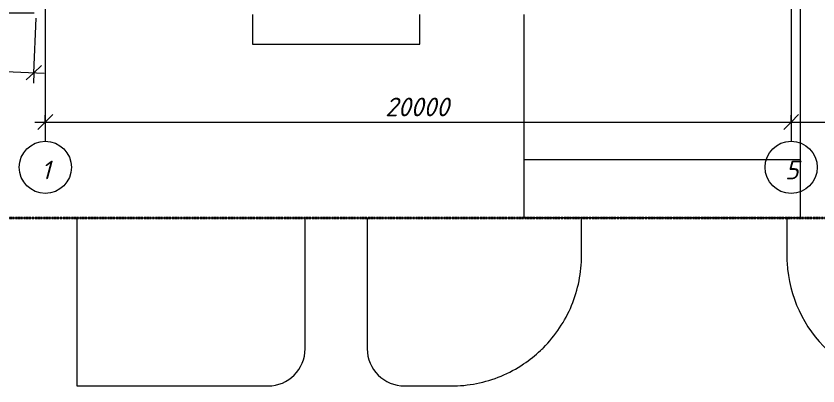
# Model space of a CAD drawing. Header units: millimetres. Extents: x -14888 to 33668, y -5535 to 40004.
# Drawn here: x 1383 to 22887, y -5535 to 4389 of the extents above; entities that cross this region are included whole.
import ezdxf

# ---------------------------------------------------------------- set-up
doc = ezdxf.new("R2010")
doc.units = ezdxf.units.MM
doc.linetypes.add('Dash dot', pattern=[15.875, 6.35, -4.7625, 0, -4.7625])
doc.linetypes.add('Осевая 12-2-2', pattern=[16, 12, -2, 0, -2])
for name, color, linetype, lineweight in [('A-ANNO-DIMS', 7, 'Continuous', 9), ('A-ANNO-DIMS-200', 7, 'Continuous', 9), ('A-FLOR', 7, 'Continuous', 9), ('S-GRID', 7, 'Continuous', 9)]:
    doc.layers.add(name, color=color, linetype=linetype, lineweight=lineweight)
doc.layers.add('C-PROP-LINE', color=1, linetype='Dash dot', lineweight=35, true_color=0xff0000)
doc.layers.add('S-GRID-IDEN', color=7, linetype='Continuous', lineweight=9, true_color=0x646464)
doc.styles.add('ISOCPEUR_I', font='', dxfattribs={"height": 500})
doc.styles.get('ISOCPEUR_I').set_extended_font_data('ISOCPEUR', italic=True)
doc.dimstyles.new('2_5_мм', dxfattribs={"dimscale": 304.8, "dimtxt": 497.990588, "dimasz": 1.312336, "dimexe": 0.918635, "dimexo": 0.328084, "dimgap": 0, "dimtad": 1, "dimrnd": 0.01, "dimdsep": 46, "dimtxsty": 'ISOCPEUR_I', "dimblk1": 'OBLIQUE', "dimblk2": 'OBLIQUE', "dimsah": 1, "dimcen": 0.09, "dimdle": 0.918635, "dimadec": 1, "dimazin": 0, "dimtfac": 1, "dimtdec": 4, "dimtix": 1, "dimtmove": 0, "dimatfit": 3, "dimfxl": 1, "dimtvp": 1, "dimtolj": 1, "dimtzin": 0, "dimarcsym": 2})
doc.dimstyles.new('2_5_мм_1', dxfattribs={"dimscale": 304.8, "dimtxt": 497.990588, "dimasz": 1.312336, "dimexe": 0.918635, "dimexo": 0.328084, "dimgap": 0, "dimtad": 1, "dimdec": 0, "dimdsep": 46, "dimtxsty": 'ISOCPEUR_I', "dimblk1": 'OBLIQUE', "dimblk2": 'OBLIQUE', "dimsah": 1, "dimcen": 0.09, "dimdle": 0.918635, "dimadec": 1, "dimazin": 0, "dimtfac": 1, "dimtdec": 4, "dimtix": 1, "dimtmove": 0, "dimatfit": 3, "dimfxl": 1, "dimtvp": 1, "dimtolj": 1, "dimtzin": 0, "dimarcsym": 2})
doc.dimstyles.new('2_5_мм_1_1', dxfattribs={"dimscale": 304.8, "dimtxt": 497.990588, "dimasz": 1.312336, "dimexe": 0.918635, "dimexo": 0.328084, "dimgap": 0, "dimtad": 1, "dimdec": 0, "dimdsep": 46, "dimtxsty": 'ISOCPEUR_I', "dimblk1": 'OBLIQUE', "dimblk2": 'OBLIQUE', "dimsah": 1, "dimcen": 0.09, "dimdle": 0.918635, "dimadec": 1, "dimazin": 0, "dimtfac": 1, "dimtdec": 4, "dimtix": 1, "dimtmove": 2, "dimatfit": 3, "dimfxl": 1, "dimtvp": 1, "dimtolj": 1, "dimtzin": 0, "dimarcsym": 2})

# ---------------------------------------------------------------- blocks, each defined once
blk = doc.blocks.new('Family - ___-2304112-ГП')
at = {"layer": 'C-PROP-LINE', "color": 7, "linetype": 'Continuous', "lineweight": 9}
blk.add_line((-10122, -26028), (18882, -26028), dxfattribs=at)
blk = doc.blocks.new('Баня_rvt-1-ГП')
at = {"layer": 'C-PROP-LINE', "lineweight": 9}
blk.add_blockref('Family - ___-2304112-ГП', (7132, 25000), dxfattribs=at)
blk = doc.blocks.new('Family - ___-1581981-ГП')
at = {"layer": 'C-PROP-LINE'}
blk.add_line((-2990, -1027), (26014, -1027), dxfattribs=at)
blk = doc.blocks.new('Ось сетки - Круг-4342-ГП')
at = {"layer": 'S-GRID-IDEN'}
blk.add_circle((0, 0), 3.5, dxfattribs=at)
blk = doc.blocks.new('DIMBLOCK1-ГП')
at = {"layer": 'A-ANNO-DIMS-200'}
for p, q in [((22168, 1546), (22368, 1746)), ((22168, 1546), (22168, 1729)), ((26014, 1546), (26014, 1826)), ((26014, 1546), (26214, 1746)), ((21888, 1546), (26294, 1546)), ((22168, 1546), (21968, 1346)), ((22168, 1546), (22168, 1266)), ((26014, 1546), (25814, 1346)), ((26014, 1546), (26014, -927))]:
    blk.add_line(p, q, dxfattribs=at)
at = {"layer": 'A-ANNO-DIMS-200', "color": 0, "insert": (23359, 2200), "char_height": 500, "width": 1758.29, "attachment_point": 1, "line_spacing_factor": 1.149209, "style": 'ISOCPEUR_I'}
blk.add_mtext('3846', dxfattribs=at)
blk = doc.blocks.new('_Oblique')
at = {"color": 0, "linetype": 'ByBlock', "lineweight": -2}
blk.add_line((-0.5, -0.5), (0.5, 0.5), dxfattribs=at)
blk = doc.blocks.new('DIMBLOCK2-ГП')
at = {"layer": 'A-ANNO-DIMS-200'}
for p, q in [((480, 4473), (280, 4673)), ((480, 4473), (200, 4473)), ((480, -1307), (480, 4473)), ((480, 4473), (680, 4273)), ((480, 4473), (1868, 4473)), ((480, -1027), (280, -827)), ((480, -1027), (297, -1027)), ((480, -1027), (680, -1227)), ((480, -1027), (760, -1027))]:
    blk.add_line(p, q, dxfattribs=at)
at = {"layer": 'A-ANNO-DIMS-200', "color": 0, "insert": (-173, 1014), "char_height": 500, "width": 1700.83, "attachment_point": 1, "rotation": 90, "line_spacing_factor": 1.149209, "style": 'ISOCPEUR_I'}
blk.add_mtext('5500', dxfattribs=at)
blk = doc.blocks.new('DIMBLOCK3-ГП')
at = {"layer": 'A-ANNO-DIMS-200'}
for p, q in [((480, 4673), (280, 4873)), ((480, 4473), (280, 4673)), ((480, 4673), (297, 4673)), ((480, 4473), (480, 4673)), ((480, 4673), (680, 4473)), ((480, 4673), (760, 4673)), ((480, 4473), (200, 4473)), ((480, 4473), (680, 4273)), ((480, 4473), (1868, 4473))]:
    blk.add_line(p, q, dxfattribs=at)
at = {"layer": 'A-ANNO-DIMS-200', "color": 0, "insert": (-173, 4041), "char_height": 500, "width": 1275.62, "attachment_point": 1, "rotation": 90, "line_spacing_factor": 1.149209, "style": 'ISOCPEUR_I'}
blk.add_mtext('200', dxfattribs=at)
blk = doc.blocks.new('DIMBLOCK18-ГП')
at = {"layer": 'A-ANNO-DIMS-200'}
for p, q in [((1860, 2867), (1924, 4333)), ((-2813, 3069), (-2604, 3261)), ((-2813, 3069), (-2805, 3252)), ((-3092, 3082), (2140, 2855)), ((-2813, 3069), (-3021, 2878)), ((-2813, 3069), (-2825, 2790)), ((1860, 2867), (2069, 3058)), ((1860, 2867), (1652, 2676)), ((1860, 2867), (1848, 2587))]:
    blk.add_line(p, q, dxfattribs=at)
at = {"layer": 'A-ANNO-DIMS-200', "color": 0, "insert": (-1667, 3674), "char_height": 500, "width": 1758.29, "attachment_point": 1, "rotation": 357.5195, "line_spacing_factor": 1.149209, "style": 'ISOCPEUR_I'}
blk.add_mtext('4677', dxfattribs=at)
blk = doc.blocks.new('DIMBLOCK19-ГП')
at = {"layer": 'A-ANNO-DIMS-200'}
for p, q in [((2168, 1546), (2368, 1746)), ((2168, 1546), (2168, 1729)), ((22168, 1546), (22368, 1746)), ((22168, 1546), (22168, 1729)), ((1888, 1546), (22448, 1546)), ((2168, 1546), (1968, 1346)), ((2168, 1546), (2168, 1266)), ((22168, 1546), (21968, 1346)), ((22168, 1546), (22168, 1266))]:
    blk.add_line(p, q, dxfattribs=at)
at = {"layer": 'A-ANNO-DIMS-200', "color": 0, "insert": (11282, 2200), "char_height": 500, "width": 2126.04, "attachment_point": 1, "line_spacing_factor": 1.149209, "style": 'ISOCPEUR_I'}
blk.add_mtext('20000', dxfattribs=at)

msp = doc.modelspace()

# ---------------------------------------------------------------- linework, layer by layer
at = {"layer": 'A-FLOR'}
for p, q in [((22408.194, 5532.643), (22408.194, -1027.357)), ((7728.194, 4432.643), (7728.194, 3632.643)), ((12208.194, 3632.643), (12208.194, 4432.643)), ((15008.194, -1027.357), (15008.194, 4432.643)), ((7728.194, 3632.643), (12208.194, 3632.643)), ((22408.194, 532.643), (15008.194, 532.643)), ((-7378.852, -1027.357), (3013.872, -1027.357)), ((3013.872, -1027.357), (3013.872, -5534.753)), ((9135.644, -1027.357), (10800.744, -1027.357)), ((9135.644, -4534.753), (9135.644, -1027.357)), ((10800.744, -1027.357), (10800.744, -4534.753)), ((22408.194, -1027.357), (15008.194, -1027.357)), ((16548.327, -2034.753), (16548.327, -1027.357)), ((22052.265, -1027.357), (22052.265, -2034.753)), ((3013.872, -5534.753), (8135.644, -5534.753)), ((11800.744, -5534.753), (13048.327, -5534.753))]:
    msp.add_line(p, q, dxfattribs=at)
for centre, radius, start, end in [((25552.265, -2034.753), 3500, 180, 183.3333333), ((25552.265, -2034.753), 3500, 183.3333333, 226.6666667), ((8135.644, -4534.753), 1000, 270, 360), ((11800.744, -4534.753), 1000, 180, 270)]:
    msp.add_arc(centre, radius, start, end, dxfattribs=at)
for points, knots in [([(15450.168, -4580.559), (15474.855, -4557.271), (15663.552, -4374.003), (15977.24, -3991.756), (16302.738, -3382.835), (16503.213, -2721.831), (16548.316, -2264.085), (16548.327, -2034.753)], [-0.5185185185, -0.5185185185, -0.5185185185, -0.5185185185, -0.5, -0.375, -0.25, -0.125, 0, 0, 0, 0]), ([(13048.327, -5534.753), (13277.66, -5534.742), (13735.406, -5489.638), (14396.409, -5289.164), (14975.261, -4979.739), (15308.217, -4714.466), (15450.168, -4580.559)], [-1, -1, -1, -1, -0.875, -0.75, -0.625, -0.5185185185, -0.5185185185, -0.5185185185, -0.5185185185])]:
    msp.add_open_spline(points, degree=3, knots=knots, dxfattribs=at)
at = {"layer": 'S-GRID', "color": 251, "linetype": 'Осевая 12-2-2', "true_color": 0x646464}
for p, q in [((2168.194, 22574.777), (2168.194, 1030.606)), ((22168.194, 22574.777), (22168.194, 1030.606))]:
    msp.add_line(p, q, dxfattribs=at)

# ---------------------------------------------------------------- block references
at = {"lineweight": 5}
msp.add_blockref('Баня_rvt-1-ГП', (0, 0), dxfattribs=at)
at = {"layer": 'C-PROP-LINE'}
msp.add_blockref('Family - ___-1581981-ГП', (0, 0), dxfattribs=at)
at = {"layer": 'S-GRID-IDEN', "xscale": 199.9999999999999, "yscale": 199.9999999999999, "zscale": 199.9999999999999, "rotation": 180}
for p in [(2168.194, 330.606), (22168.194, 330.606)]:
    msp.add_blockref('Ось сетки - Круг-4342-ГП', p, dxfattribs=at)

# ---------------------------------------------------------------- texts
at = {"layer": 'S-GRID-IDEN', "color": 7, "char_height": 500, "attachment_point": 1, "style": 'ISOCPEUR_I'}
for s, insert, width in [('\\fISOCPEUR|b0|i1|c204|p34|;1', (2056.676, 509.23), 304.64125), ('\\fISOCPEUR|b0|i1|c204|p34|;5', (22003.676, 509.23), 432.91125)]:
    msp.add_mtext(s, dxfattribs=dict(at, insert=insert, width=width))

# ---------------------------------------------------------------- dimensions: what is measured, and where the dimension line sits
at = {"layer": 'A-ANNO-DIMS'}
for base, p1, p2, override, picture, middle in [((479.837, 4672.643), (1968.194, 4472.643), (196.994, 4672.643), {"dimpost": '<>', "dimfxl": 1782.455919}, 'DIMBLOCK3-ГП', (229.837, 4572.643)), ((479.837, 4472.643), (196.994, -1027.357), (1968.194, 4472.643), {"dimpost": '<>', "dimfxl": 5778.161395}, 'DIMBLOCK2-ГП', (229.837, 1722.643))]:
    dim = msp.add_linear_dim(base=base, p1=p1, p2=p2, angle=90, dimstyle='2_5_мм', override=override, dxfattribs=at)
    dim.commit()
    dim.dimension.update_dxf_attribs({"geometry": picture, "text_midpoint": middle})
dim = msp.add_linear_dim(base=(1860.37, 2867), p1=(-2800.405, 3352.013), p2=(1928.194, 4432.643), angle=357.5194839, dimstyle='2_5_мм_1_1', override={"dimpost": '<>', "dimfxl": 4850.505503}, dxfattribs=at)
dim.commit()
dim.dimension.update_dxf_attribs({"geometry": 'DIMBLOCK18-ГП', "text_midpoint": (-803.307, 3302.585), "dimtype": 160, "text_rotation": 357.5194839})
for base, p1, p2, dimstyle, override, picture, middle in [((22168.194, 1546.321), (2168.194, 1829.164), (22168.194, 1829.164), '2_5_мм_1', {"dimpost": '<>', "dimfxl": 20000}, 'DIMBLOCK19-ГП', (12168.194, 1796.321)), ((26014.195, 1546.321), (22168.194, 1829.164), (26014.195, -1027.357), '2_5_мм', {"dimpost": '<>', "dimfxl": 4790.765857}, 'DIMBLOCK1-ГП', (24091.195, 1796.321))]:
    dim = msp.add_linear_dim(base=base, p1=p1, p2=p2, dimstyle=dimstyle, override=override, dxfattribs=at)
    dim.commit()
    dim.dimension.update_dxf_attribs({"geometry": picture, "text_midpoint": middle})

doc.saveas('drawing.dxf')
